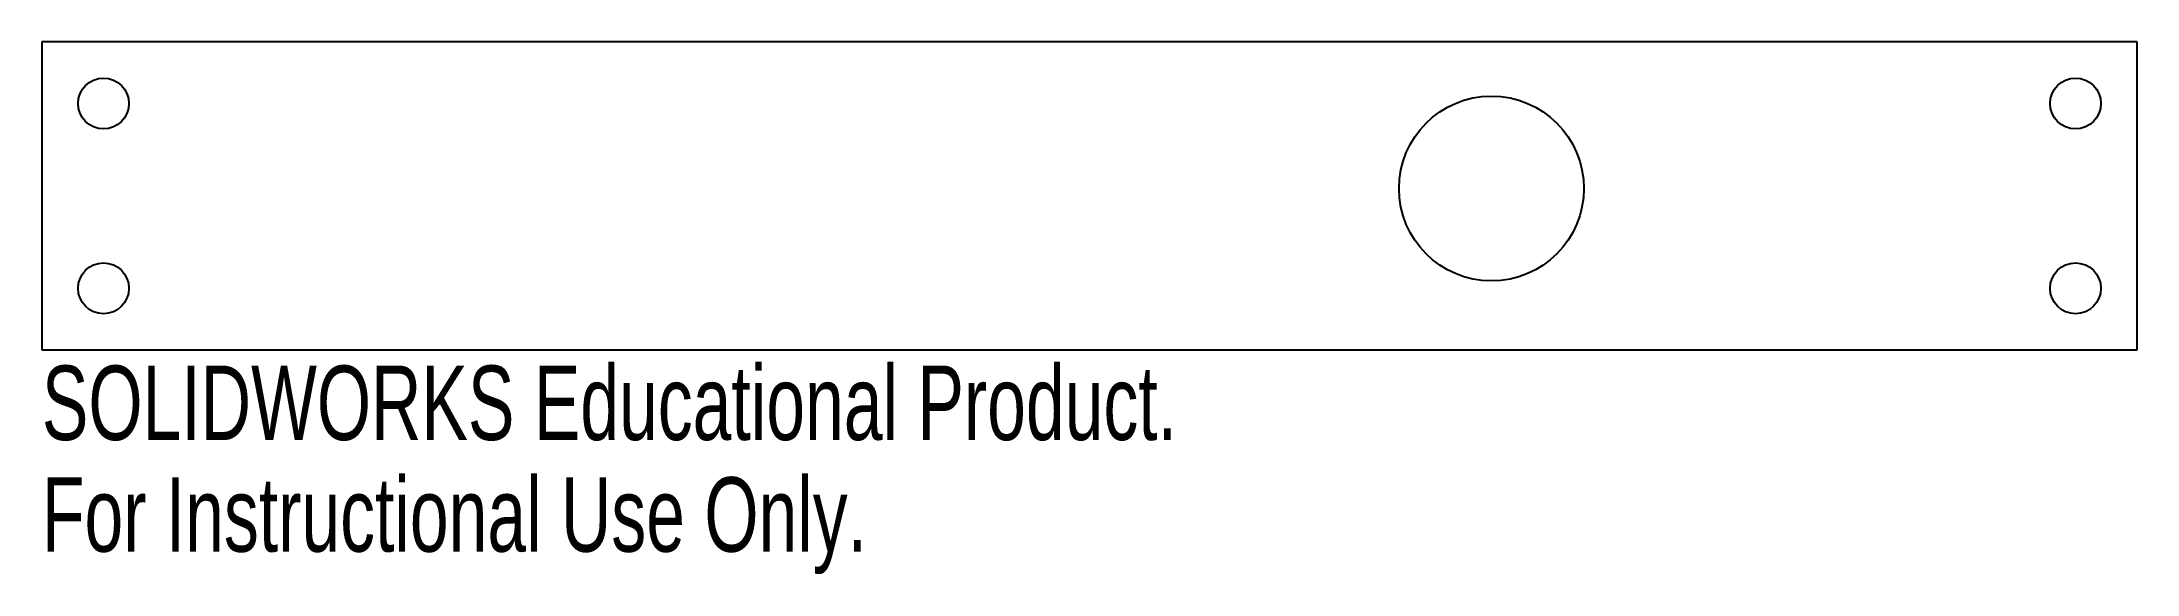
# Model space of a CAD drawing. Header units: millimetres. Extents: x 0 to 136, y -35 to 0.
import ezdxf

# ---------------------------------------------------------------- set-up
doc = ezdxf.new("R2010")
doc.units = ezdxf.units.MM
doc.styles.add('SLDTEXTSTYLE0', font='TXT', dxfattribs={"width": 0.7})

msp = doc.modelspace()

# ---------------------------------------------------------------- linework, layer by layer
at = {"color": 7, "linetype": 'Continuous', "lineweight": 25}
for p, q in [((0, 0), (0, -20)), ((136, 0), (0, 0)), ((136, -20), (136, 0)), ((0, -20), (136, -20))]:
    msp.add_line(p, q, dxfattribs=at)
for centre, radius in [((4, -4), 1.65), ((132, -4), 1.65), ((94.09, -9.52), 6), ((4, -16), 1.65), ((132, -16), 1.65)]:
    msp.add_circle(centre, radius, dxfattribs=at)

# ---------------------------------------------------------------- texts
at = {"color": 7, "linetype": 'Continuous', "char_height": 4.8336, "attachment_point": 1, "style": 'SLDTEXTSTYLE0'}
for s, insert in [('SOLIDWORKS Educational Product.', (0, -21.02)), ('For Instructional Use Only.', (0, -28.27))]:
    msp.add_mtext(s, dxfattribs=dict(at, insert=insert))

doc.saveas('drawing.dxf')
